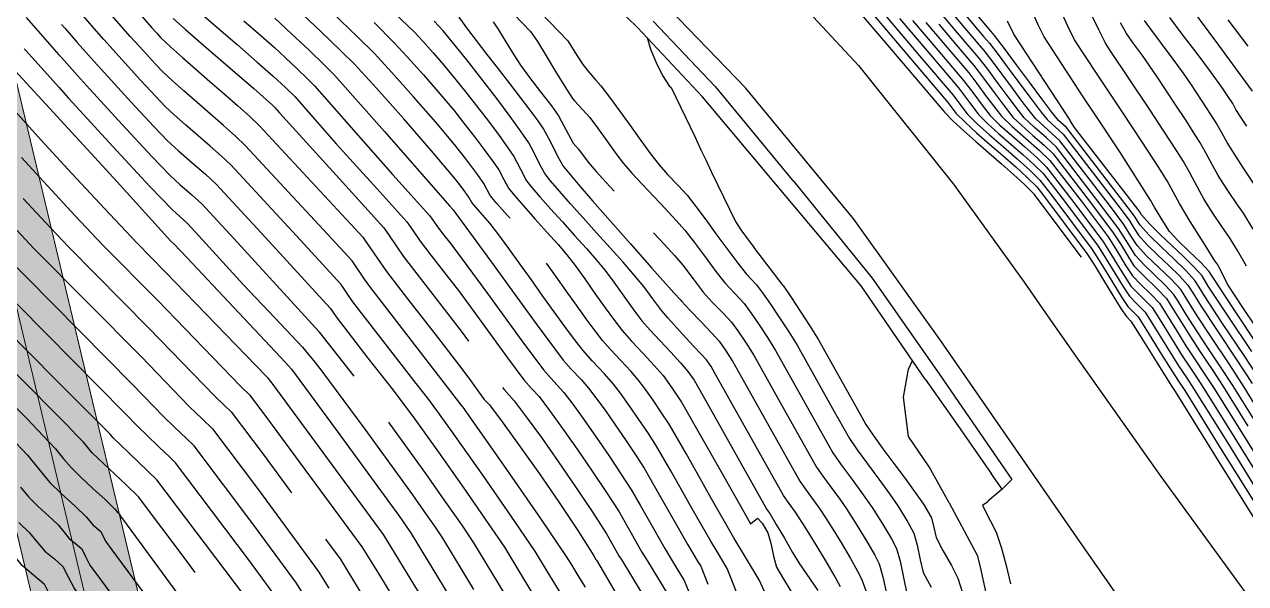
# Model space of a CAD drawing. Extents: x -367 to 63045, y 275 to 109039.
# Drawn here: x 62264.1 to 62336.4, y 108440.7 to 108473.8 of the extents above; entities that cross this region are included whole.
import ezdxf

# ---------------------------------------------------------------- set-up
doc = ezdxf.new("R2010")
doc.units = 0
doc.header["$LTSCALE"] = 25.401856
doc.header["$MEASUREMENT"] = 0
for name, pattern in [('NASCOSTA', [9.525, 6.35, -3.175]), ('TRATTEGGIATA', [19.05, 12.7, -6.35]), ('TRATTOPUNTO2', [12.7, 6.35, -3.175, 0, -3.175])]:
    doc.linetypes.add(name, pattern=pattern)
for name, color, linetype in [('Bâti', 7, 'Continuous'), ('curve livello 5m', 7, 'Continuous'), ('LIN010TR', 2, 'NASCOSTA'), ('LIN025CO', 7, 'Continuous'), ('Strade', 7, 'Continuous'), ('TRATTCOLO-30', 253, 'Continuous'), ('TRATTCOLO-32', 255, 'Continuous')]:
    doc.layers.add(name, color=color, linetype=linetype)
doc.layers.add('Colori bordi', color=5, linetype='Continuous', plot=False)
doc.layers.add('no_plot', color=5, linetype='Continuous', plot=False)

# ---------------------------------------------------------------- blocks, each defined once
blk = doc.blocks.new('CONTORNO')
at = {"layer": 'Colori bordi', "lineweight": 0, "ltscale": 2, "flags": 128}
for points in [[(-22.578, 81.44), (16.586, -82.868), (15.866, -82.007), (19.27, -96.287), (18.407, -96.98), (19.153, -100.108)], [(28.44, -103.877), (26.165, -94.334), (26.165, -94.334), (25.446, -93.474), (-6.877, 42.135)]]:
    blk.add_lwpolyline(points, dxfattribs=at)

msp = doc.modelspace()

# ---------------------------------------------------------------- hatches: boundary and pattern name
at = {"layer": 'TRATTCOLO-30', "linetype": 'Continuous', "lineweight": 0}
h = msp.add_hatch(color=256, dxfattribs=at)
h.dxf.hatch_style = 1
h.paths.add_polyline_path([(62258.35528, 108492.25288), (62255.35921, 108491.53876), (62267.86702, 108439.0627), (62270.86309, 108439.77682)])
h.paths.add_polyline_path([(62255.35921, 108491.53876), (62252.36314, 108490.82464), (62264.87095, 108438.34858), (62267.86702, 108439.0627)])
h.paths.add_polyline_path([(62243.4551, 108541.48202), (62240.45903, 108540.7679), (62252.36314, 108490.82464), (62255.35921, 108491.53876)])
h.paths.add_polyline_path([(62246.45117, 108542.19614), (62243.4551, 108541.48202), (62255.35921, 108491.53876), (62258.35528, 108492.25288)])

# ---------------------------------------------------------------- linework, layer by layer
at = {"layer": 'Bâti', "color": 2, "linetype": 'Continuous'}
for p, q in [((62296.68338, 108477.20424), (62300.38714, 108473.61194)), ((62304.23925, 108469.50593), (62300.38714, 108473.61194)), ((62301.30665, 108473.98814), (62304.98532, 108470.11115)), ((62309.65038, 108464.48452), (62304.99749, 108470.11944)), ((62313.62659, 108458.31271), (62304.23925, 108469.50593)), ((62309.64294, 108464.47879), (62314.27832, 108458.76515)), ((62317.43106, 108452.78016), (62313.62659, 108458.31271)), ((62317.43106, 108452.78016), (62313.62659, 108458.31271)), ((62314.27832, 108458.76515), (62318.12432, 108453.28315)), ((62318.12432, 108453.28315), (62322.55632, 108446.82714)), ((62317.43106, 108452.78016), (62319.2218, 108450.23081)), ((62319.2218, 108450.23081), (62321.33005, 108447.19497)), ((62321.98615, 108446.25736), (62321.33005, 108447.19497)), ((62322.55632, 108446.82714), (62321.99, 108446.26084))]:
    msp.add_line(p, q, dxfattribs=at)
at = {"layer": 'curve livello 5m', "color": 2}
msp.add_line((62264.15119, 108474.19819), (62266.09013, 108471.99675), dxfattribs=at)
at = {"layer": 'curve livello 5m', "color": 2, "flags": 128}
for points in [[(62337.38501, 108452.57903), (62336.32324, 108454.18944), (62335.05408, 108456.08622), (62333.98581, 108457.70615), (62333.65922, 108458.23236), (62333.41401, 108458.62379), (62332.87071, 108459.2251), (62332.16876, 108459.9079), (62331.41333, 108460.61835), (62330.7096, 108461.3026), (62330.16273, 108461.9068), (62329.8299, 108462.43665), (62329.46311, 108462.92654), (62325.79559, 108467.68648), (62325.33259, 108468.10901), (62324.94351, 108468.58903), (62324.34184, 108469.38519), (62323.61399, 108470.36733), (62322.8464, 108471.40533), (62322.12548, 108472.36904), (62321.53764, 108473.12835), (62321.43503, 108473.24893), (62321.33394, 108473.36772), (62313.9964, 108482.1031)], [(62292.83443, 108462.30645), (62292.67718, 108462.48113), (62292.03789, 108463.19447), (62291.64753, 108463.66739), (62291.27715, 108464.36686), (62290.85407, 108464.96698), (62290.20627, 108465.82377), (62289.52808, 108466.68021), (62288.42161, 108468.0006), (62287.11463, 108469.50788), (62285.82933, 108470.94931), (62284.78792, 108472.07213), (62283.78989, 108473.06595), (62282.31097, 108474.4876)], [(62272.87194, 108474.14467), (62273.5999, 108473.48185), (62274.81105, 108472.42978), (62276.24522, 108471.19607), (62277.64222, 108469.98834), (62278.74189, 108469.01421), (62278.74189, 108469.01421), (62278.88756, 108468.87564), (62279.16808, 108468.55655), (62282.72248, 108464.64369), (62285.34691, 108461.74102), (62285.34691, 108461.74102), (62285.66375, 108461.2903), (62286.11201, 108460.62434), (62286.50396, 108460.0574), (62286.50396, 108460.0574), (62287.44159, 108458.8348), (62288.78778, 108457.1124), (62289.93352, 108455.62838), (62289.93352, 108455.62838), (62290.36928, 108455.03437)], [(62291.83421, 108473.93685), (62292.14302, 108473.47274), (62292.58248, 108472.75392), (62293.05027, 108471.98525), (62293.44412, 108471.3716), (62293.44412, 108471.3716), (62293.97223, 108470.65694), (62294.64129, 108469.79575), (62295.27697, 108468.97494), (62295.70495, 108468.38139), (62295.70495, 108468.38139), (62296.14889, 108467.53647), (62296.56274, 108466.76138), (62296.56274, 108466.76138), (62296.8894, 108466.40173), (62297.4595, 108465.62805), (62297.93625, 108465.07312), (62298.51657, 108464.43225), (62299.00201, 108463.91128)], [(62317.45833, 108473.91584), (62318.72411, 108472.4285), (62320.00898, 108470.91872), (62320.48858, 108470.29239), (62321.07169, 108469.50559), (62321.60902, 108468.78312), (62321.95129, 108468.34975), (62321.95129, 108468.34975), (62322.57638, 108467.74573), (62323.37735, 108467.04725), (62324.18203, 108466.34594), (62324.81827, 108465.73341), (62324.81827, 108465.73341), (62326.66748, 108463.33338), (62328.26345, 108461.20177), (62328.75911, 108460.41901), (62329.31949, 108459.49829), (62329.71166, 108458.89629), (62329.71166, 108458.89629), (62330.20558, 108458.37795), (62330.81792, 108457.79934), (62331.3094, 108457.28296), (62331.3094, 108457.28296), (62331.67406, 108456.709), (62332.31925, 108455.66134), (62332.88295, 108454.75768), (62332.88295, 108454.75768), (62333.39849, 108453.97592), (62334.01097, 108453.06055), (62334.52337, 108452.28338), (62334.52337, 108452.28338), (62336.16902, 108449.63861), (62337.8566, 108446.92646)], [(62336.87384, 108461.66117), (62336.28905, 108462.6158), (62335.90326, 108463.17413), (62335.44099, 108463.8395), (62335.05847, 108464.41835), (62334.79351, 108464.83374), (62334.44951, 108465.45197), (62334.05496, 108466.19198), (62333.70846, 108466.81521), (62333.41606, 108467.27713), (62332.88721, 108468.09318), (62332.28057, 108469.01852), (62331.12799, 108470.74936), (62330.30822, 108471.95609), (62329.78084, 108472.667), (62329.35459, 108473.24722), (62328.99521, 108473.89106)], [(62266.09013, 108471.99675), (62266.24574, 108471.82409)], [(62266.24574, 108471.82408), (62267.19235, 108470.77373)], [(62267.19236, 108470.77374), (62267.7292, 108470.17807), (62269.83895, 108467.8688), (62271.59922, 108465.97149), (62272.67829, 108464.84671), (62272.67829, 108464.84671), (62273.26312, 108464.31573), (62273.9741, 108463.69942), (62274.56696, 108463.16193), (62274.56696, 108463.16193), (62276.46268, 108461.12072), (62281.51651, 108455.57543), (62281.52104, 108455.56885), (62281.54527, 108455.53755), (62283.57358, 108452.96482)], [(62263.98043, 108463.48698), (62265.32194, 108462.04024), (62266.6581, 108460.61948), (62266.6581, 108460.61948), (62271.44291, 108455.78437), (62275.33653, 108451.76551), (62275.87778, 108451.24663), (62276.30184, 108450.83664), (62276.30184, 108450.83664), (62278.19267, 108448.33346), (62279.87898, 108446.03874)], [(62301.33781, 108461.44182), (62301.96611, 108460.76852), (62302.56448, 108460.10983), (62303.0653, 108459.53115), (62303.0653, 108459.53115), (62303.67245, 108458.7255), (62304.26732, 108457.9379), (62304.26732, 108457.9379), (62304.81308, 108457.34972), (62305.46892, 108456.67735), (62305.95503, 108456.14595), (62305.95503, 108456.14595), (62306.32153, 108455.64029), (62306.81664, 108454.90375), (62307.29182, 108454.1573), (62307.29182, 108454.1573), (62308.45209, 108452.07587), (62310.97966, 108447.57587), (62311.35443, 108447.0369), (62311.85446, 108446.36051), (62312.36474, 108445.67118), (62312.77027, 108445.09338), (62312.77027, 108445.09338), (62313.38457, 108444.12914), (62313.96983, 108443.16579), (62314.43594, 108442.35536), (62314.69278, 108441.8499), (62314.69278, 108441.8499), (62314.92704, 108441.07708), (62315.13914, 108440.0891)], [(62308.00833, 108439.99228), (62307.58158, 108440.89839), (62306.08996, 108443.37545), (62306.08088, 108443.39032), (62304.76812, 108445.68787), (62303.25958, 108448.36855), (62302.25118, 108450.11251), (62301.80818, 108450.79301), (62301.29987, 108451.53987), (62300.81167, 108452.22992), (62300.42899, 108452.74), (62299.98341, 108453.2508), (62299.39263, 108453.8836), (62298.7904, 108454.52773), (62298.31048, 108455.07255), (62297.86315, 108455.64596), (62297.33711, 108456.35778), (62296.75702, 108457.1642), (62296.14759, 108458.02141), (62295.5335, 108458.8856), (62294.98043, 108459.65587)], [(62274.17103, 108441.33217), (62273.57735, 108442.13743), (62270.80055, 108445.8135), (62270.07309, 108446.5135), (62268.06208, 108448.42557), (62267.54702, 108449.04397), (62267.14338, 108449.47029), (62266.60345, 108450.04056), (62263.40188, 108453.24963)], [(62292.38004, 108452.28555), (62292.47084, 108452.16324), (62292.47084, 108452.16324), (62293.0744, 108451.4987), (62293.79231, 108450.55626), (62294.68898, 108449.31897), (62295.68844, 108447.89635), (62296.71472, 108446.39796), (62297.69186, 108444.93332), (62298.5439, 108443.61198), (62298.5439, 108443.61198), (62298.87888, 108443.02609), (62299.27964, 108442.32055), (62299.27964, 108442.32055), (62299.44542, 108442.04905), (62301.11737, 108439.3108)], [(62285.61723, 108450.22627), (62285.70588, 108450.10674), (62287.81855, 108447.18926), (62287.81855, 108447.18926), (62288.91162, 108445.6381), (62289.96214, 108444.1216), (62290.65496, 108443.09472), (62290.65496, 108443.09472), (62292.11875, 108440.6858), (62293.88575, 108437.76536)], [(62258.50021, 108447.90005), (62259.24971, 108447.10844), (62259.72562, 108446.55), (62260.30063, 108445.84965), (62260.89423, 108445.1205), (62261.42591, 108444.47567), (62261.81516, 108444.02826), (62261.81516, 108444.02826), (62262.24436, 108443.62013), (62262.67448, 108443.21123), (62262.67448, 108443.21123), (62263.27718, 108442.48639), (62263.83947, 108441.81603), (62263.83947, 108441.81603), (62264.58362, 108441.19256), (62265.21627, 108440.64828), (62265.21627, 108440.64828), (62265.62099, 108439.86293), (62266.08474, 108438.93337), (62266.08474, 108438.93337), (62267.2036, 108437.39585), (62268.77973, 108435.25799), (62269.25362, 108434.67506), (62269.47145, 108434.41625)], [(62321.98615, 108446.25736), (62321.21329, 108445.61801), (62321.17856, 108445.58927), (62321.16514, 108445.57817), (62321.15093, 108445.51878), (62320.82708, 108445.29201), (62321.27436, 108444.40889), (62321.6403, 108443.72476), (62321.94634, 108442.7773), (62322.23048, 108441.73441), (62322.48146, 108440.65391)], [(62281.89541, 108443.29479), (62282.75235, 108442.12868), (62283.56, 108440.83838), (62284.77603, 108438.82789)]]:
    msp.add_lwpolyline(points, dxfattribs=at)
at = {"layer": 'LIN010TR', "linetype": 'TRATTOPUNTO2', "lineweight": 0, "ltscale": 5, "flags": 128}
msp.add_lwpolyline([(62244.1533, 108538.5519), (62273.94391, 108413.56645)], dxfattribs=at)
at = {"layer": 'LIN025CO', "linetype": 'TRATTEGGIATA', "lineweight": 0, "ltscale": 2}
for p, q in [((62234.65089, 108591.70293), (62280.96093, 108397.4108)), ((62228.65862, 108590.27523), (62272.10052, 108408.0163))]:
    msp.add_line(p, q, dxfattribs=at)
at = {"layer": 'no_plot'}
for p, q in [((62264.15118, 108472.22062), (62266.09013, 108470.06919)), ((62265.31444, 108469.06698), (62264.15118, 108470.3314)), ((62309.00942, 108458.33291), (62307.27267, 108460.60338))]:
    msp.add_line(p, q, dxfattribs=at)
at = {"layer": 'no_plot', "flags": 128}
for points in [[(62279.18922, 108480.92171), (62287.14807, 108473.35072), (62287.65322, 108472.80608), (62288.27668, 108472.10689), (62288.91065, 108471.37576), (62289.44737, 108470.73528), (62290.12829, 108469.88685), (62290.84359, 108468.97209), (62291.54325, 108468.05714), (62292.17726, 108467.20816), (62292.6956, 108466.49129), (62293.04827, 108465.97267), (62293.44065, 108465.22683), (62293.81078, 108464.53262), (62294.12305, 108464.13178), (62294.61443, 108463.55901), (62295.23393, 108462.86249), (62295.93058, 108462.09041), (62296.65338, 108461.29093), (62297.35136, 108460.51223), (62297.97355, 108459.80249), (62298.46895, 108459.20987), (62298.97827, 108458.53246), (62299.57609, 108457.69544), (62300.16469, 108456.87224), (62300.64634, 108456.23628), (62301.122, 108455.69051), (62301.72036, 108455.0448), (62302.35333, 108454.37199), (62302.93285, 108453.74495), (62303.37083, 108453.23652), (62303.73409, 108452.71272), (62304.50784, 108451.35457), (62304.95797, 108450.55317), (62306.32624, 108448.11714), (62308.04584, 108445.05562), (62308.21648, 108444.81905), (62308.60714, 108444.18016), (62309.0852, 108443.35581), (62309.57119, 108442.51688), (62309.98566, 108441.83426), (62310.60176, 108440.9571), (62311.07502, 108440.26985)], [(62313.92661, 108481.37303), (62320.55881, 108473.47734), (62320.89284, 108473.08484), (62321.23191, 108472.68643), (62321.76235, 108472.00126), (62322.41288, 108471.13163), (62323.10553, 108470.19498), (62323.76231, 108469.30873), (62324.30524, 108468.59031), (62324.65633, 108468.15715), (62325.12578, 108467.72838), (62325.60013, 108467.29587), (62328.90398, 108463.00791), (62329.51661, 108462.18967), (62329.81691, 108461.70815), (62330.07251, 108461.3047), (62330.56376, 108460.76195), (62331.19591, 108460.1473), (62331.8745, 108459.50912), (62332.50505, 108458.89577), (62332.99309, 108458.35562), (62333.32422, 108457.82704), (62333.76524, 108457.11645), (62334.72296, 108455.66416), (62335.86079, 108453.96366), (62336.81268, 108452.5199)], [(62337.32759, 108450.71344), (62336.24035, 108452.46077), (62335.39833, 108453.73789), (62334.39184, 108455.2421), (62333.54467, 108456.52676), (62333.54467, 108456.52676), (62332.98922, 108457.42173), (62332.57216, 108458.08746), (62332.57216, 108458.08746), (62332.00818, 108458.69801), (62331.27946, 108459.39323), (62330.54962, 108460.08935), (62329.9823, 108460.7026), (62329.9823, 108460.7026), (62329.62412, 108461.26795), (62329.20332, 108461.9427), (62329.20332, 108461.9427), (62328.34486, 108463.08928), (62325.40466, 108466.90525), (62324.68868, 108467.5581), (62323.98007, 108468.2053), (62323.98007, 108468.2053), (62323.66697, 108468.5916), (62323.18278, 108469.23228), (62322.59707, 108470.02263), (62321.97937, 108470.85794), (62321.39922, 108471.63347), (62320.92618, 108472.2445), (62320.92618, 108472.2445), (62320.35066, 108472.92076), (62319.78369, 108473.58697), (62313.85681, 108480.64296)], [(62336.9414, 108450.35517), (62335.66802, 108452.40164), (62334.93588, 108453.51211), (62334.06072, 108454.82004), (62333.32409, 108455.93706), (62333.32409, 108455.93706), (62332.90393, 108456.61061), (62332.42304, 108457.39149), (62332.15124, 108457.81929), (62332.15124, 108457.81929), (62331.65927, 108458.35188), (62331.0236, 108458.95832), (62330.38697, 108459.56555), (62329.89209, 108460.1005), (62329.89209, 108460.1005), (62329.43134, 108460.82775), (62328.89003, 108461.69572), (62328.89003, 108461.69572), (62327.78573, 108463.17064), (62325.2092, 108466.51464), (62324.61488, 108467.07354), (62323.88935, 108467.70125), (62323.30381, 108468.25345), (62323.30381, 108468.25345), (62322.95368, 108468.69053), (62322.40468, 108469.42298), (62321.76242, 108470.29181), (62321.13247, 108471.13801), (62320.62045, 108471.80257), (62320.62045, 108471.80257), (62319.80848, 108472.75667), (62319.00857, 108473.69659), (62313.78702, 108479.91288)], [(62268.18469, 108477.53768), (62271.60494, 108473.59981), (62271.89189, 108473.26943), (62272.11464, 108473.02731), (62272.70266, 108472.47139), (62273.41264, 108471.83328), (62274.20453, 108471.1399), (62275.03825, 108470.41817), (62275.87373, 108469.69501), (62276.67089, 108468.99735), (62277.38966, 108468.35212), (62277.98997, 108467.78623), (62283.88721, 108461.43641), (62284.11293, 108461.18873), (62284.23087, 108461.01712), (62285.50737, 108459.15969), (62286.7464, 108457.5441), (62288.52531, 108455.26805), (62290.03934, 108453.30699), (62290.47934, 108452.7072), (62290.98568, 108452.0087), (62291.30291, 108451.58138), (62291.60348, 108451.25044), (62292.41714, 108450.18231), (62293.4334, 108448.78), (62294.56615, 108447.16765), (62295.72931, 108445.46942), (62296.83677, 108443.80944), (62297.80244, 108442.31188), (62297.9194, 108442.10659), (62297.94575, 108442.06344), (62298.21151, 108441.62817), (62299.25959, 108439.81923)], [(62291.96983, 108477.29025), (62296.24796, 108472.82877), (62296.67414, 108472.15382), (62297.1317, 108471.42061), (62297.43531, 108471.0437), (62297.89423, 108470.50306), (62298.21301, 108470.1521), (62298.72632, 108469.49009), (62299.31741, 108468.6804), (62299.94641, 108467.79834), (62300.57348, 108466.9192), (62301.15876, 108466.1183), (62301.6624, 108465.47093), (62302.16776, 108464.91047), (62302.7956, 108464.24768), (62303.31694, 108463.67145), (62303.83992, 108463.01044), (62304.44558, 108462.20007), (62305.09058, 108461.31794), (62305.7316, 108460.44168), (62306.32529, 108459.64888), (62306.82833, 108459.01716), (62307.43521, 108458.3728), (62307.78815, 108457.899), (62308.26289, 108457.21839), (62308.80168, 108456.41685), (62309.34682, 108455.58026), (62309.84056, 108454.79451), (62311.92831, 108451.04927), (62312.93554, 108449.25603), (62313.39423, 108448.58881), (62314.00502, 108447.75505), (62314.67354, 108446.85693), (62315.30537, 108445.99662), (62315.80613, 108445.27626), (62316.40426, 108444.31513), (62316.76474, 108443.65899), (62316.9528, 108442.95297), (62317.12454, 108442.07434), (62317.3159, 108441.33666), (62317.78526, 108440.46293)], [(62291.13591, 108476.4125), (62294.04108, 108473.38281), (62294.45414, 108472.77894), (62294.96818, 108471.94019), (62295.52532, 108471.00561), (62296.06771, 108470.11421), (62296.53748, 108469.40502), (62296.6549, 108469.26373), (62297.1374, 108468.73414), (62297.5512, 108468.27691), (62298.01826, 108467.66334), (62298.56115, 108466.90553), (62299.10151, 108466.15155), (62299.56095, 108465.54949), (62300.05036, 108464.98863), (62300.66974, 108464.31981), (62301.35631, 108463.59486), (62302.04726, 108462.86559), (62302.67979, 108462.18379), (62303.19112, 108461.6013), (62303.74025, 108460.89499), (62304.38152, 108460.02172), (62305.01676, 108459.1573), (62305.54782, 108458.47753), (62306.14429, 108457.84674), (62306.69512, 108457.25938), (62307.05486, 108456.77093), (62307.54509, 108456.05722), (62308.0781, 108455.24872), (62308.56619, 108454.4759), (62310.1902, 108451.56257), (62311.9576, 108448.41595), (62312.44539, 108447.71444), (62313.09621, 108446.83408), (62313.76038, 108445.93687), (62314.2882, 108445.18482), (62314.90044, 108444.21599), (62315.43398, 108443.31585), (62315.72876, 108442.75444), (62315.94513, 108442.00143), (62316.1401, 108441.03625), (62316.33648, 108440.05769)], [(62268.18469, 108473.55021), (62267.80578, 108473.98578), (62266.72333, 108475.24516), (62266.24574, 108475.78671)], [(62297.3005, 108440.45359), (62296.85864, 108441.15093), (62296.48261, 108441.77241), (62296.17111, 108442.28504), (62296.17111, 108442.28504), (62294.69751, 108444.4692), (62292.46307, 108447.69475), (62290.13814, 108450.99403), (62290.13814, 108450.99403), (62290.12743, 108451.00865), (62290.12147, 108451.01621), (62289.99272, 108451.18248), (62284.51079, 108458.26198), (62284.21244, 108458.6961), (62283.46383, 108459.78541), (62282.03108, 108461.35749), (62277.13421, 108466.63016), (62276.55572, 108467.17308), (62275.85496, 108467.79788), (62275.0816, 108468.4712), (62274.28531, 108469.15966), (62273.51576, 108469.82988), (62272.82262, 108470.44851), (62272.25556, 108470.98216), (62272.25556, 108470.98216), (62271.816, 108471.44433), (62271.09888, 108472.22381), (62270.31934, 108473.08675), (62270.31934, 108473.08675), (62268.18469, 108475.54446)], [(62336.82936, 108469.84498), (62334.82526, 108472.55638), (62332.59141, 108475.58084)], [(62274.38716, 108474.5555), (62275.42487, 108473.65409), (62276.65365, 108472.59706), (62277.8506, 108471.56228), (62278.79279, 108470.72765), (62279.5224, 108470.04664), (62280.06763, 108469.51494), (62281.1337, 108468.30514), (62282.52272, 108466.72228), (62284.93459, 108464.06718), (62286.71542, 108462.09754), (62287.07931, 108461.57069), (62287.50054, 108460.95511), (62288.13678, 108460.12551), (62289.05025, 108458.95675), (62289.82771, 108457.94976), (62291.15479, 108456.1407), (62292.68196, 108454.03396), (62293.63877, 108452.7451), (62294.10184, 108452.23633), (62294.54532, 108451.74696), (62295.16748, 108450.93021), (62295.94456, 108449.85794), (62296.81072, 108448.62506), (62297.70013, 108447.3265), (62298.54695, 108446.0572), (62299.28536, 108444.91209), (62299.64202, 108444.29526), (62300.17558, 108443.34713), (62300.63989, 108442.5345), (62300.94509, 108442.03466), (62302.1782, 108440.01512)], [(62306.24032, 108440.1681), (62305.89189, 108441.07853), (62305.69217, 108441.57194), (62305.69217, 108441.57194), (62305.11202, 108442.53537), (62304.72063, 108443.17637), (62303.61998, 108445.10269), (62302.35519, 108447.35023), (62301.50972, 108448.81241), (62301.50972, 108448.81241), (62301.02459, 108449.56179), (62300.46562, 108450.39271), (62299.89405, 108451.21689), (62299.37112, 108451.946), (62298.95807, 108452.49174), (62298.95807, 108452.49174), (62298.41562, 108453.10332), (62297.71988, 108453.84456), (62297.14255, 108454.49069), (62297.14255, 108454.49069), (62296.64993, 108455.11956), (62296.07668, 108455.89024), (62295.44452, 108456.76418), (62294.77518, 108457.70284), (62294.09036, 108458.66767), (62293.41179, 108459.62015), (62292.76118, 108460.52173), (62292.16026, 108461.33386), (62291.63074, 108462.01801), (62291.63074, 108462.01801), (62291.05048, 108462.67649), (62290.5659, 108463.23477), (62290.5659, 108463.23477), (62290.39159, 108463.56396), (62290.04755, 108464.04046), (62289.56844, 108464.65267), (62289.56844, 108464.65267), (62288.17709, 108466.31302), (62286.5336, 108468.20838), (62284.91739, 108470.02092), (62283.60785, 108471.43283), (62283.60785, 108471.43283), (62282.8044, 108472.23289), (62281.61383, 108473.37736), (62280.25468, 108474.65836)], [(62289.79467, 108474.22425), (62290.25285, 108473.58511), (62290.81542, 108472.83607), (62291.44838, 108472.01359), (62292.11771, 108471.15412), (62292.7894, 108470.29415), (62293.42942, 108469.47013), (62294.00377, 108468.71854), (62294.47843, 108468.07583), (62294.81939, 108467.57848), (62295.20261, 108466.87398), (62295.62075, 108466.03286), (62295.97403, 108465.39786), (62296.26482, 108465.03474), (62296.86665, 108464.32647), (62297.72216, 108463.33863), (62298.77397, 108462.13675), (62299.96472, 108460.78641), (62301.23702, 108459.35315), (62302.53351, 108457.90254), (62302.93948, 108457.461), (62302.98681, 108457.39827), (62303.49915, 108456.83791), (62304.14518, 108456.17323), (62304.76906, 108455.52963), (62305.21495, 108455.03253), (62305.5795, 108454.51693), (62306.01745, 108453.8387), (62306.71399, 108452.58917), (62310.00172, 108446.73578), (62310.37413, 108446.20825), (62310.85447, 108445.56161), (62311.25234, 108445.00193), (62311.86627, 108444.04317), (62312.4714, 108443.06077), (62313.01, 108442.15209), (62313.42437, 108441.4145), (62313.65681, 108440.94535), (62313.98589, 108440.03936)], [(62313.58272, 108474.46397), (62316.01319, 108471.60807), (62318.48032, 108468.7091), (62318.56999, 108468.5905), (62319.08441, 108468.06748), (62319.71923, 108467.48), (62320.43488, 108466.8491), (62321.19181, 108466.19585), (62321.95044, 108465.54129), (62322.67122, 108464.90649), (62323.31457, 108464.31249), (62323.84094, 108463.78034), (62323.84094, 108463.78034), (62323.87185, 108463.74023), (62326.66381, 108460.01123)], [(62314.35784, 108474.35434), (62316.55537, 108471.77215), (62318.78605, 108469.15102), (62319.24625, 108468.54235), (62319.7903, 108467.99391), (62320.47056, 108467.37252), (62321.23335, 108466.70674), (62322.025, 108466.02514), (62322.79184, 108465.35626), (62323.4802, 108464.72868), (62324.0364, 108464.17096), (62324.43097, 108463.65886), (62327.01029, 108460.21387), (62327.45729, 108459.52292), (62327.99616, 108458.64543), (62328.54558, 108457.74081), (62329.02424, 108456.96849), (62329.35081, 108456.48789), (62329.62571, 108456.2103), (62330.17609, 108455.34402), (62331.14987, 108453.7628), (62332.00066, 108452.3989), (62332.23406, 108452.04687), (62334.62427, 108448.2055), (62337.07537, 108444.26628)], [(62315.13296, 108474.24472), (62317.09756, 108471.93624), (62319.09178, 108469.59295), (62319.5463, 108468.98855), (62319.92251, 108468.4942), (62320.50674, 108467.9115), (62321.24681, 108467.2453), (62322.06603, 108466.53641), (62322.88772, 108465.82562), (62323.63523, 108465.15374), (62324.23187, 108464.56157), (62324.9901, 108463.57749), (62327.32358, 108460.46084), (62327.84493, 108459.64748), (62328.46742, 108458.62675), (62329.04734, 108457.68035), (62329.44102, 108457.08999), (62330.04663, 108456.47847), (62330.55058, 108455.68527), (62331.44221, 108454.23743), (62332.22124, 108452.9886), (62332.51444, 108452.54638), (62332.80638, 108452.106), (62335.01046, 108448.56378), (62337.27068, 108444.93132)], [(62337.24815, 108454.641), (62335.71631, 108456.93034), (62334.42695, 108458.88553), (62334.42695, 108458.88553), (62334.25585, 108459.16012), (62333.74206, 108459.7162), (62333.08048, 108460.34668), (62332.41959, 108460.97661), (62331.90785, 108461.53103), (62331.90785, 108461.53103), (62331.56308, 108462.06195), (62331.04056, 108462.93065), (62331.04056, 108462.93065), (62330.7913, 108463.38584), (62330.13806, 108464.41781), (62328.95658, 108466.2409), (62327.6013, 108468.30818), (62327.6013, 108468.30818), (62326.79309, 108469.5119), (62324.48817, 108473.05546), (62324.13345, 108473.77214), (62323.74295, 108474.61763)], [(62337.79348, 108454.73383), (62336.26293, 108457.01662), (62335.3502, 108458.41536), (62335.3502, 108458.41536), (62334.91129, 108459.29497), (62334.72919, 108459.60865), (62334.59751, 108459.79867), (62333.91529, 108460.86659), (62333.13977, 108462.1181), (62332.50361, 108463.17774), (62332.50361, 108463.17774), (62332.12318, 108463.87375), (62331.76368, 108464.52896), (62331.76368, 108464.52896), (62331.23072, 108465.37092), (62330.26679, 108466.85833), (62329.16106, 108468.54496), (62329.16106, 108468.54496), (62327.57348, 108470.90945), (62326.28754, 108472.88644), (62325.86572, 108473.72119), (62325.37995, 108474.76901)], [(62336.4748, 108459.48213), (62335.94541, 108460.39404), (62335.50912, 108461.11223), (62335.50912, 108461.11223), (62335.01434, 108461.82784), (62334.47549, 108462.6037), (62334.47549, 108462.6037), (62333.96667, 108463.42482), (62333.56559, 108464.15056), (62333.10621, 108465.00665), (62332.73607, 108465.67209), (62332.73607, 108465.67209), (62332.32339, 108466.32403), (62331.577, 108467.47575), (62330.72081, 108468.78174), (62330.72081, 108468.78174), (62328.35387, 108472.307), (62328.08691, 108472.71742), (62327.73331, 108473.43915), (62327.28935, 108474.35312)], [(62336.48317, 108467.77114), (62336.14148, 108468.29452), (62335.8456, 108468.75016), (62335.8456, 108468.75016), (62335.65323, 108469.10145), (62335.40008, 108469.49208), (62335.0504, 108470.01289), (62334.38743, 108470.92372), (62333.53746, 108472.06049), (62332.66519, 108473.22085), (62331.93529, 108474.20245)], [(62266.24574, 108473.79164), (62266.45563, 108473.54744), (62267.17424, 108472.72139), (62268.18469, 108471.60021)], [(62295.86767, 108440.0224), (62295.02799, 108441.4102), (62294.33239, 108442.55493), (62294.33239, 108442.55493), (62293.11905, 108444.35333), (62291.27926, 108447.0092), (62289.36494, 108449.72577), (62288.65698, 108450.70343), (62288.01425, 108451.57009), (62288.01425, 108451.57009), (62287.26274, 108452.52332), (62283.51421, 108457.36427), (62283.13842, 108457.91348), (62282.81472, 108458.38208), (62282.81472, 108458.38208), (62280.17494, 108461.27857), (62276.27846, 108465.47408), (62275.73091, 108465.98514), (62275.05989, 108466.57886), (62274.32818, 108467.21308), (62273.59853, 108467.84562), (62272.93371, 108468.43432), (62272.39647, 108468.93701), (62272.39647, 108468.93701), (62271.83995, 108469.5171), (62270.93211, 108470.49562), (62269.84403, 108471.68659), (62268.74679, 108472.90408), (62268.74679, 108472.90408), (62268.18469, 108473.55022)], [(62277.06209, 108473.99805), (62278.05898, 108473.13622), (62278.84369, 108472.44109), (62279.51874, 108471.81739), (62280.21954, 108471.15688), (62280.83343, 108470.56676), (62281.2477, 108470.15424), (62283.25803, 108467.87287), (62285.87736, 108464.88802), (62285.87736, 108464.88802), (62287.1467, 108463.49066), (62288.08392, 108462.45407), (62288.49713, 108461.85282), (62288.83197, 108461.41621), (62289.31272, 108460.80111), (62289.72189, 108460.27114), (62291.49252, 108457.85745), (62293.5301, 108455.0466), (62294.8067, 108453.32696), (62295.42454, 108452.64814), (62296.01624, 108451.99522), (62296.54265, 108451.30417), (62297.20015, 108450.39691), (62297.93301, 108449.35376), (62298.68554, 108448.25504), (62299.40204, 108447.18108), (62300.02681, 108446.21219), (62300.54641, 108445.31359), (62301.32371, 108443.93231), (62302.00014, 108442.74846), (62302.44476, 108442.02027), (62303.15614, 108440.8552), (62303.52482, 108439.94392)], [(62278.89459, 108474.15454), (62279.88671, 108473.23787), (62280.91669, 108472.26712), (62281.81892, 108471.39983), (62282.42778, 108470.79354), (62285.38237, 108467.4406), (62289.232, 108463.05375), (62289.45243, 108462.8106), (62289.49371, 108462.75053), (62289.61607, 108462.59252), (62291.83025, 108459.5742), (62294.37824, 108456.05923), (62295.97462, 108453.90883), (62296.4556, 108453.37053), (62297.03523, 108452.75299), (62297.48715, 108452.24348), (62297.91782, 108451.67812), (62298.45573, 108450.93588), (62299.0553, 108450.08246), (62299.67096, 108449.18359), (62300.25714, 108448.30496), (62300.76827, 108447.5123), (62301.4508, 108446.33191), (62302.47185, 108444.5175), (62303.36039, 108442.96241), (62303.94443, 108442.00589), (62304.13408, 108441.69529), (62304.31418, 108441.24322), (62304.55124, 108440.64207)], [(62284.77538, 108473.89901), (62285.968, 108472.71143), (62286.74128, 108471.87769), (62287.69565, 108470.80739), (62288.66613, 108469.68818), (62289.48772, 108468.70774), (62290.09898, 108467.94394), (62290.7363, 108467.12332), (62291.3355, 108466.33081), (62291.83237, 108465.65133), (62292.16271, 108465.16977), (62292.45419, 108464.61571), (62292.72915, 108464.1), (62293.06989, 108463.67282), (62293.62472, 108463.0398), (62294.30388, 108462.28577), (62295.01758, 108461.49556), (62295.67606, 108460.754), (62296.18954, 108460.14592), (62296.68027, 108459.5035), (62297.25229, 108458.71513), (62297.86184, 108457.85842), (62298.46521, 108457.01099), (62299.01864, 108456.25045), (62299.47841, 108455.65441), (62300.02696, 108455.03167), (62300.71532, 108454.29541), (62301.3906, 108453.57212), (62301.89991, 108452.98826), (62302.42215, 108452.26857), (62302.99263, 108451.41262), (62305.32016, 108447.32716), (62306.67422, 108444.91644), (62307.0679, 108444.21554), (62307.50094, 108444.53665), (62307.77185, 108444.25391), (62308.10051, 108443.67563), (62308.27743, 108443.06396), (62308.4368, 108442.29026), (62308.61747, 108441.64225), (62309.02024, 108440.96658), (62309.47099, 108440.22484)], [(62312.40534, 108440.48459), (62312.03017, 108441.16569), (62311.53541, 108442.01646), (62310.96113, 108442.96928), (62310.34743, 108443.9565), (62309.73441, 108444.91049), (62309.73441, 108444.91049), (62309.37096, 108445.41337), (62309.02378, 108445.8957), (62309.02378, 108445.8957), (62304.97588, 108453.10247), (62304.74308, 108453.5201), (62304.47486, 108453.91911), (62304.14688, 108454.26846), (62303.70164, 108454.74007), (62303.70164, 108454.74007), (62302.87978, 108455.63422), (62302.18075, 108456.40387), (62301.81427, 108456.81814), (62301.81427, 108456.81814), (62301.29034, 108457.53245), (62300.74835, 108458.27383), (62300.74835, 108458.27383), (62300.20381, 108458.92767), (62299.52771, 108459.70317), (62298.76506, 108460.55779), (62297.96088, 108461.44901), (62297.16017, 108462.33429), (62296.40796, 108463.17108), (62295.74925, 108463.91686), (62295.22906, 108464.52909), (62294.8924, 108464.96524), (62294.8924, 108464.96524), (62294.59912, 108465.49241), (62294.25197, 108466.1907), (62293.93383, 108466.77558), (62293.93383, 108466.77558), (62293.49048, 108467.42755), (62292.83885, 108468.32875), (62292.04181, 108469.39604), (62291.16224, 108470.54625), (62290.26302, 108471.69623), (62289.40701, 108472.76282), (62289.40701, 108472.76282), (62288.8577, 108473.4064), (62288.32814, 108473.99002)], [(62315.90808, 108474.13509), (62317.63974, 108472.10033), (62319.39751, 108470.03487), (62320.05476, 108469.1609), (62320.59877, 108468.44605), (62321.11782, 108467.92836), (62321.77532, 108467.33649), (62322.50313, 108466.70669), (62323.23316, 108466.07521), (62323.89726, 108465.47829), (62324.42734, 108464.95218), (62325.54923, 108463.49612), (62327.63687, 108460.70782), (62328.1033, 108459.98014), (62328.6602, 108459.06695), (62329.17903, 108458.22026), (62329.53123, 108457.69209), (62330.0002, 108457.21871), (62330.46755, 108456.74663), (62330.92507, 108456.02651), (62331.73456, 108454.71207), (62332.44181, 108453.57829), (62332.91127, 108452.87023), (62333.37871, 108452.16513), (62335.39664, 108448.92206), (62337.46599, 108445.59637)], [(62316.6832, 108474.02547), (62318.18192, 108472.26441), (62319.70325, 108470.4768), (62320.2453, 108469.76316), (62320.86468, 108468.92646), (62321.27503, 108468.3979), (62321.83611, 108467.84589), (62322.55435, 108467.20961), (62323.32683, 108466.54381), (62324.05062, 108465.90329), (62324.6228, 108465.3428), (62326.10835, 108463.41475), (62327.95016, 108460.9548), (62328.36166, 108460.31281), (62328.85299, 108459.50715), (62329.31072, 108458.76016), (62329.62145, 108458.29419), (62330.25605, 108457.65361), (62330.88848, 108457.0148), (62331.29957, 108456.36775), (62332.0269, 108455.18671), (62332.66238, 108454.16798), (62333.06737, 108453.55386), (62333.54852, 108452.83478), (62333.95104, 108452.22426), (62335.78283, 108449.28034), (62337.6613, 108446.26142)], [(62318.23345, 108473.80622), (62319.26629, 108472.59258), (62320.31471, 108471.36065), (62320.88581, 108470.61483), (62321.58015, 108469.67794), (62322.21998, 108468.81764), (62322.62755, 108468.3016), (62323.14782, 108467.79887), (62323.81446, 108467.21754), (62324.48419, 108466.63384), (62325.01373, 108466.12402), (62327.2266, 108463.25201), (62328.57674, 108461.44875), (62328.99605, 108460.78656), (62329.47011, 108460.00766), (62329.80187, 108459.49839), (62330.39803, 108458.87276), (62331.13711, 108458.17438), (62331.73032, 108457.55113), (62332.04855, 108457.05024), (62332.61159, 108456.13598), (62333.10352, 108455.34737), (62333.7296, 108454.39798), (62334.47342, 108453.28633), (62335.0957, 108452.34251), (62336.55521, 108449.99689)], [(62336.78569, 108454.41522), (62335.38519, 108456.50828), (62334.20638, 108458.29584), (62334.20638, 108458.29584), (62333.83493, 108458.89195), (62333.3514, 108459.43618), (62332.73307, 108460.04962), (62332.04701, 108460.69794), (62331.36027, 108461.34681), (62330.73989, 108461.96191), (62330.25294, 108462.5089), (62330.25294, 108462.5089), (62330.14319, 108462.68362), (62330.02223, 108462.84517), (62326.28558, 108467.69485), (62326.04155, 108468.0714), (62326.01271, 108468.11436), (62322.6888, 108473.22447), (62322.31393, 108473.99327)], [(62336.92064, 108464.33342), (62336.2874, 108465.28705), (62335.69441, 108466.19762), (62335.31955, 108466.79195), (62335.31955, 108466.79195), (62335.00103, 108467.37348), (62334.68084, 108467.95833), (62334.68084, 108467.95833), (62334.36463, 108468.45337), (62333.84032, 108469.2553), (62333.84032, 108469.2553), (62333.16186, 108470.27415), (62332.67931, 108470.98449), (62332.67931, 108470.98449), (62332.13064, 108471.73463), (62331.43733, 108472.65868), (62330.80357, 108473.50579), (62330.43353, 108474.0251)], [(62336.56354, 108472.49697), (62335.38869, 108474.07358)], [(62300.94416, 108473.0182), (62301.15309, 108472.33052), (62301.48231, 108471.53594), (62301.87034, 108470.76837), (62302.25571, 108470.16169), (62302.37499, 108470.05958), (62303.76941, 108467.14749), (62304.13519, 108466.37278), (62304.40169, 108465.80834), (62304.76402, 108465.04094), (62306.17979, 108462.11371), (62306.51417, 108461.61799), (62307.00742, 108460.9467), (62307.27267, 108460.60338)], [(62262.45657, 108472.17338), (62264.15118, 108470.3314)], [(62264.02913, 108472.35605), (62264.15118, 108472.22062)], [(62268.18469, 108471.60022), (62268.78662, 108470.93233), (62270.38553, 108469.18221), (62271.71959, 108467.7443), (62272.53738, 108466.89186), (62273.17482, 108466.30548), (62273.97314, 108465.61053), (62274.77492, 108464.91278), (62275.42271, 108464.318), (62278.31881, 108461.19965), (62282.16562, 108456.97875), (62282.51762, 108456.46656), (62284.404, 108454.03044), (62285.90108, 108452.13153), (62287.18143, 108450.40509), (62288.59175, 108448.45751), (62288.59175, 108448.45751), (62290.09544, 108446.32365), (62291.5406, 108444.23747), (62292.49368, 108442.82482), (62293.57337, 108441.048), (62294.87671, 108438.89388)], [(62266.09013, 108470.06919), (62266.67179, 108469.4238), (62269.29237, 108466.55539), (62271.47886, 108464.19869), (62272.8192, 108462.80156), (62273.26307, 108462.40544), (62273.71121, 108462.00585), (62274.60654, 108461.0418), (62277.01741, 108458.39649), (62278.91505, 108456.38318), (62280.52445, 108454.67114), (62280.89266, 108454.24639), (62281.26763, 108453.77849), (62281.67473, 108453.25441), (62284.23033, 108449.80839), (62287.04536, 108445.921), (62287.7278, 108444.95255), (62288.38369, 108444.00573), (62288.81624, 108443.36461), (62290.66413, 108440.32359)], [(62287.39435, 108440.18376), (62285.32545, 108443.56964), (62278.73383, 108452.53945), (62278.50236, 108452.84589), (62278.38419, 108452.9596), (62272.41064, 108459.1253), (62270.70783, 108460.84601), (62268.78769, 108462.88773), (62266.85986, 108464.96679), (62265.0508, 108466.94396), (62263.48701, 108468.67999)], [(62265.31444, 108469.06698), (62269.55383, 108464.45892), (62272.73269, 108460.95928), (62272.89451, 108460.79576), (62273.69077, 108459.97388), (62279.52787, 108453.77343), (62279.86791, 108453.38117), (62282.73563, 108449.48176), (62286.27216, 108444.65274), (62286.68083, 108444.07028), (62286.97752, 108443.6345), (62289.20951, 108439.96139)], [(62263.88619, 108465.90339), (62265.42014, 108464.22689), (62267.05482, 108462.46398), (62268.68296, 108460.73275), (62271.92678, 108457.45484), (62276.86036, 108452.36255), (62277.4021, 108451.84126), (62278.46325, 108450.43645), (62284.0389, 108442.84916), (62285.0265, 108441.27135), (62286.51348, 108438.8129)], [(62263.58907, 108461.61649), (62264.63323, 108460.50622), (62270.95904, 108454.11391), (62273.81269, 108451.16846), (62274.59145, 108450.42191), (62275.20158, 108449.83201), (62277.92209, 108446.23046), (62281.4658, 108441.4082), (62282.09349, 108440.4054)], [(62281.70689, 108432.87072), (62280.67743, 108434.43551), (62278.08438, 108438.46414), (62278.08438, 108438.46414), (62277.60616, 108439.24677), (62277.11036, 108439.92146), (62271.90081, 108446.81813), (62269.72136, 108448.9153), (62269.31146, 108449.30503), (62269.20648, 108449.43108), (62269.12421, 108449.51797), (62269.01416, 108449.63421), (62265.86536, 108452.78289), (62258.55863, 108460.16642)], [(62282.19651, 108434.71344), (62280.35086, 108437.5809), (62280.35086, 108437.5809), (62279.85515, 108438.38935), (62279.28508, 108439.33443), (62278.89271, 108439.96725), (62278.89271, 108439.96725), (62277.38093, 108442.02446), (62273.00107, 108447.82276), (62272.64983, 108448.17112), (62272.01879, 108448.77246), (62271.31989, 108449.43685), (62270.76503, 108449.97437), (62270.76503, 108449.97437), (62269.99131, 108450.77299), (62260.5835, 108460.27969)], [(62280.62699, 108439.97242), (62280.17925, 108440.68773), (62280.17925, 108440.68773), (62277.65151, 108444.12746), (62274.10133, 108448.82738), (62273.66284, 108449.25705), (62272.92296, 108449.96003), (62272.28886, 108450.57142), (62272.28886, 108450.57142), (62270.47518, 108452.44345), (62262.60836, 108460.39295)], [(62309.00942, 108458.33291), (62309.51068, 108457.59751), (62310.06999, 108456.75458), (62310.61835, 108455.9062), (62311.11493, 108455.11311), (62313.66642, 108450.53597), (62313.91348, 108450.09611), (62314.35204, 108449.45252), (62314.92909, 108448.65747), (62315.57972, 108447.78122), (62316.23902, 108446.89402), (62316.84211, 108446.0661), (62317.32406, 108445.36771), (62317.80072, 108444.56354), (62317.93682, 108443.99502), (62318.07478, 108443.40879), (62318.47247, 108442.62635), (62318.99475, 108441.73719), (62319.37259, 108440.98255), (62319.64064, 108440.12291)], [(62318.85194, 108445.44674), (62317.66956, 108447.58663), (62316.4414, 108449.39233), (62316.15242, 108451.70362), (62316.4414, 108453.36485), (62316.67092, 108453.88557)], [(62261.65412, 108452.99149), (62264.19275, 108450.44691), (62265.16256, 108449.4226), (62265.88756, 108448.65686), (62266.37454, 108448.0702), (62266.8127, 108447.54611), (62267.38942, 108446.97761), (62268.10955, 108446.31292), (62268.83038, 108445.64764), (62269.40918, 108445.07738), (62269.53839, 108444.92264), (62269.69109, 108444.79312), (62269.78741, 108444.60292), (62269.91151, 108444.43239), (62274.72936, 108437.89746), (62275.2161, 108437.30867), (62275.79331, 108436.62885), (62276.20162, 108436.12882), (62276.88106, 108435.13271), (62278.20148, 108433.14095), (62279.90381, 108430.54664), (62281.70689, 108427.77674)], [(62263.18173, 108449.37492), (62264.2281, 108448.26976), (62264.67216, 108447.74068), (62265.18189, 108447.11546), (62265.56331, 108446.66665), (62266.23607, 108446.0137), (62267.0507, 108445.26553), (62267.7255, 108444.61084), (62268.11366, 108444.14599), (62268.57239, 108443.75691), (62268.86175, 108443.18553), (62269.23453, 108442.67325), (62273.24195, 108437.23759), (62273.81752, 108436.53569), (62274.53824, 108435.68545), (62275.22231, 108434.87669), (62275.68793, 108434.29922), (62276.1308, 108433.64994), (62276.99147, 108432.35168), (62278.10106, 108430.66068), (62279.2907, 108428.83315), (62280.70012, 108426.61747), (62281.70688, 108425.04123)], [(62263.81537, 108446.37384), (62264.31393, 108445.78719), (62264.85156, 108445.26539), (62265.50256, 108444.66749), (62266.04183, 108444.1443), (62266.3766, 108443.74169), (62266.68893, 108443.36933), (62267.10227, 108443.02302), (62267.45368, 108442.7207), (62267.67848, 108442.28447), (62267.93608, 108441.76814), (62268.55755, 108440.91412), (62271.75455, 108436.57772)], [(62318.84707, 108445.45634), (62318.85194, 108445.44674), (62319.73377, 108443.80085), (62320.50645, 108442.35366), (62320.66928, 108441.74887), (62320.89169, 108440.74583), (62321.13276, 108439.55459)], [(62263.71066, 108444.29333), (62264.35815, 108443.67777), (62264.82689, 108443.11404), (62265.2642, 108442.59268), (62265.84295, 108442.10779), (62266.33498, 108441.68449), (62266.64973, 108441.0737), (62267.01041, 108440.35075), (62267.88058, 108439.15498), (62270.26714, 108435.91786), (62270.84998, 108435.19763), (62271.56545, 108434.3431), (62272.34377, 108433.42534), (62273.11518, 108432.51541), (62273.80989, 108431.68438), (62274.35813, 108431.00331), (62274.48657, 108430.8254), (62274.6267, 108430.63128), (62276.99078, 108426.97054), (62279.37402, 108423.23069), (62279.52899, 108423.0207), (62280.70395, 108421.31553), (62281.50807, 108420.17806), (62281.70688, 108419.85592)]]:
    msp.add_lwpolyline(points, dxfattribs=at)
at = {"layer": 'Strade', "color": 2, "linetype": 'Continuous', "flags": 128}
for points in [[(62254.11436, 108517.40119), (62261.49035, 108514.41818), (62268.72835, 108511.31218), (62275.39415, 108508.03471), (62275.95035, 108507.52317), (62276.28334, 108506.93616), (62277.13234, 108503.21917), (62277.84634, 108501.52817), (62279.38934, 108499.81817), (62284.58134, 108496.49817), (62292.08933, 108491.30416), (62299.97034, 108485.00916), (62307.01433, 108478.31515), (62313.47433, 108471.35515), (62319.10833, 108464.33114), (62323.28832, 108458.51914), (62324.72132, 108456.47814), (62326.33731, 108454.15315), (62331.39531, 108447.02114), (62336.68046, 108439.73943), (62343.3773, 108430.36613), (62348.49121, 108423.51612), (62350.51, 108420.98863)], [(62345.91536, 108416.33661), (62342.97219, 108420.23089), (62338.1283, 108426.64014), (62331.67711, 108435.87671), (62326.39732, 108443.43614), (62321.37032, 108450.69415), (62318.36131, 108455.04715), (62313.19532, 108462.25715), (62306.77433, 108470.03715), (62299.98334, 108477.09016), (62292.34734, 108483.93117), (62284.92634, 108489.63716), (62276.46434, 108495.21117), (62267.84035, 108499.89018), (62258.81435, 108503.97818), (62251.18735, 108506.82719), (62243.46735, 108509.19819), (62236.18935, 108511.0092)]]:
    msp.add_lwpolyline(points, dxfattribs=at)

# ---------------------------------------------------------------- block references
at = {"layer": 'TRATTCOLO-32', "linetype": 'Continuous', "lineweight": 0, "rotation": 359.9999663132272}
msp.add_blockref('CONTORNO', (62255.35888, 108491.53914), dxfattribs=at)

doc.saveas('drawing.dxf')
